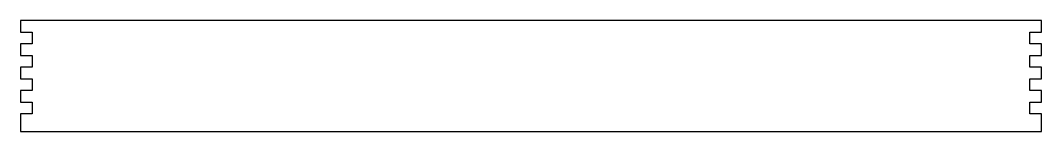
# Model space of a CAD drawing. Header units: millimetres. Extents: x -550 to 150, y 4 to 80.
import ezdxf

# ---------------------------------------------------------------- set-up
doc = ezdxf.new("R2010")
doc.units = ezdxf.units.MM
doc.layers.get('0').update_dxf_attribs({"linetype": 'CONTINUOUS'})

msp = doc.modelspace()

# ---------------------------------------------------------------- linework, layer by layer
msp.add_lwpolyline([(-550.01, 4), (150, 4), (150, 16), (142, 16), (142, 24), (150, 24), (150, 32), (142, 32), (142, 40), (150, 40), (150, 48), (142, 48), (142, 56), (150, 56), (150, 64), (142, 64), (142, 72), (150, 72), (150, 80), (-550.01, 80), (-550.01, 72), (-542.01, 72), (-542.01, 64), (-550.01, 64), (-550.01, 56), (-542.01, 56), (-542.01, 48), (-550.01, 48), (-550.01, 40), (-542.01, 40), (-542.01, 32), (-550.01, 32), (-550.01, 24), (-542.01, 24), (-542.01, 16), (-550.01, 16)], close=True)

doc.saveas('drawing.dxf')
